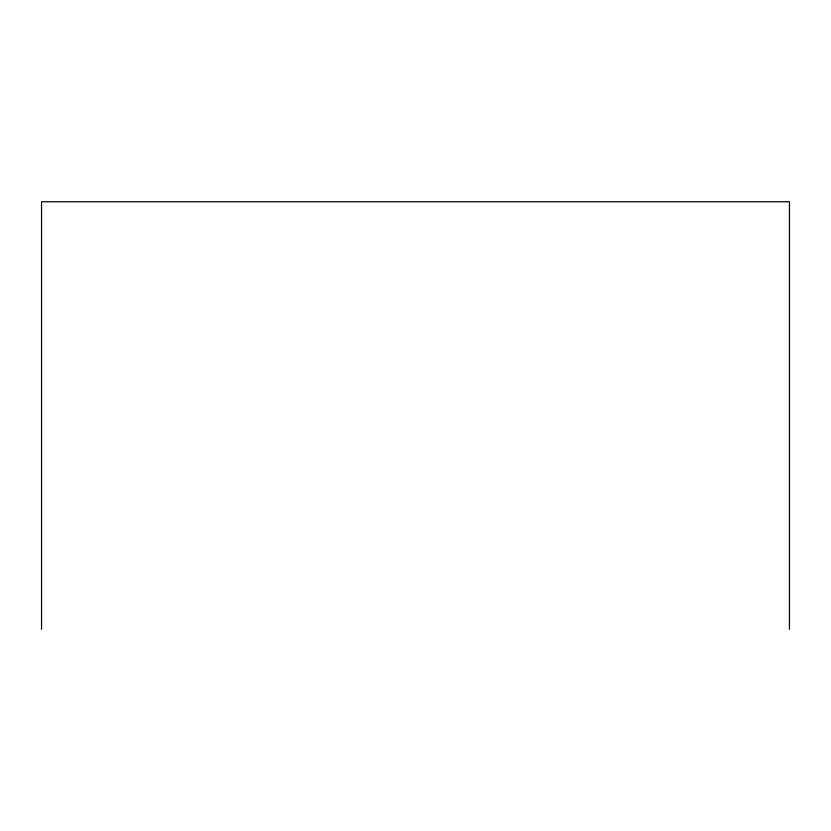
<?xml version="1.0" encoding="UTF-8"?>
<svg xmlns="http://www.w3.org/2000/svg" width="831" height="831" viewBox="0 0 831 831"><rect width="100%" height="100%" fill="white"/><g stroke="black" fill="none" stroke-linecap="round" stroke-linejoin="round"><path stroke-width="1.25" d="M789.45 629.244L789.45 201.756L41.55 201.756L41.55 629.244"/></g></svg>
